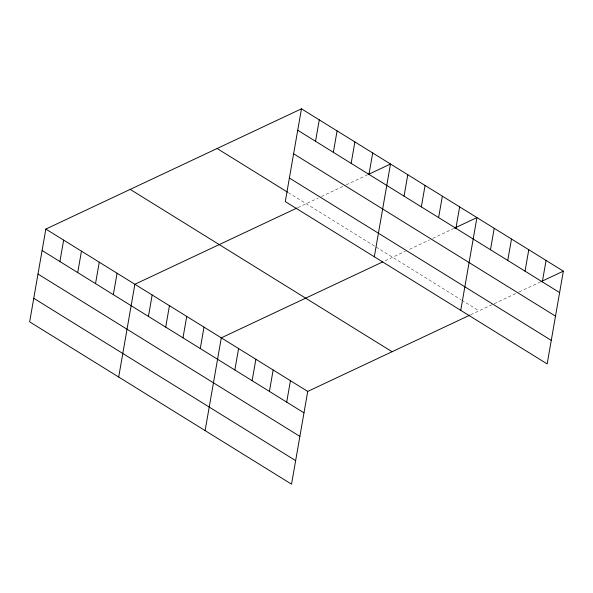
<?xml version="1.0" encoding="UTF-8"?>
<svg xmlns="http://www.w3.org/2000/svg" width="593" height="593" viewBox="0 0 593 593"><rect width="100%" height="100%" fill="white"/><g stroke="black" fill="none" stroke-linecap="round" stroke-linejoin="round"><path stroke-width="0.44" stroke-dasharray="2.96 2.22" d="M297.871 207.594L318.204 198.032M321.413 196.52L345.519 185.179M346.319 184.801L367.208 174.979M385.124 260.779L405.427 251.224M409.444 249.334L429.525 239.891M432.742 238.379L453.63 228.55M470.716 314.742L493.45 304.046M494.258 303.668L518.356 292.327M519.164 291.949L540.053 282.12M288.346 192.666L375.287 246.562M376.073 247.044L460.924 299.643M461.71 300.132L478.996 310.843"/><path stroke-width="0.89" d="M301.466 108.823L285.277 201.583L547.161 363.924L563.35 271.164L301.466 108.823L45.839 229.076L29.65 321.836L291.534 484.177L307.723 391.417L469.886 315.128M59.908 261.535L63.651 240.113M77.72 272.572L81.456 251.15M95.525 283.617L99.261 262.195M113.33 294.654L117.073 273.232M118.689 377.037L134.878 284.269L297.049 207.987M148.428 316.403L152.164 294.988M165.706 327.121L169.45 305.699M182.992 337.832L186.728 316.417M200.278 348.551L204.014 327.128M205.111 430.607L221.3 337.84L382.641 261.943M234.843 369.98L238.586 348.558M252.129 380.691L255.865 359.269M269.415 391.41L273.151 369.988M315.535 141.282L319.279 119.86M286.701 402.121L290.437 380.699M333.348 152.319L337.083 130.897M351.152 163.357L354.896 141.942M368.965 174.401L372.7 152.979M374.316 256.784L390.505 164.016L368.016 174.601M404.055 196.15L407.791 174.735M421.341 206.868L425.077 185.446M438.62 217.579L442.363 196.164M455.906 228.298L459.642 206.875M460.739 310.354L476.928 217.587L454.431 228.172M490.478 249.727L494.214 228.305M507.756 260.438L511.5 239.016M525.042 271.157L528.778 249.735M542.328 281.868L546.064 260.446M540.853 281.742L563.35 271.164M297.73 130.245L559.614 292.586M293.624 153.787L555.5 316.128M289.391 178.041L551.268 340.382M217.112 148.502L287.568 192.184M130.201 189.389L392.077 351.731M45.839 229.076L307.723 391.417M42.103 250.498L303.979 412.839M37.989 274.04L299.873 436.381M33.757 298.294L295.64 460.635"/></g></svg>
